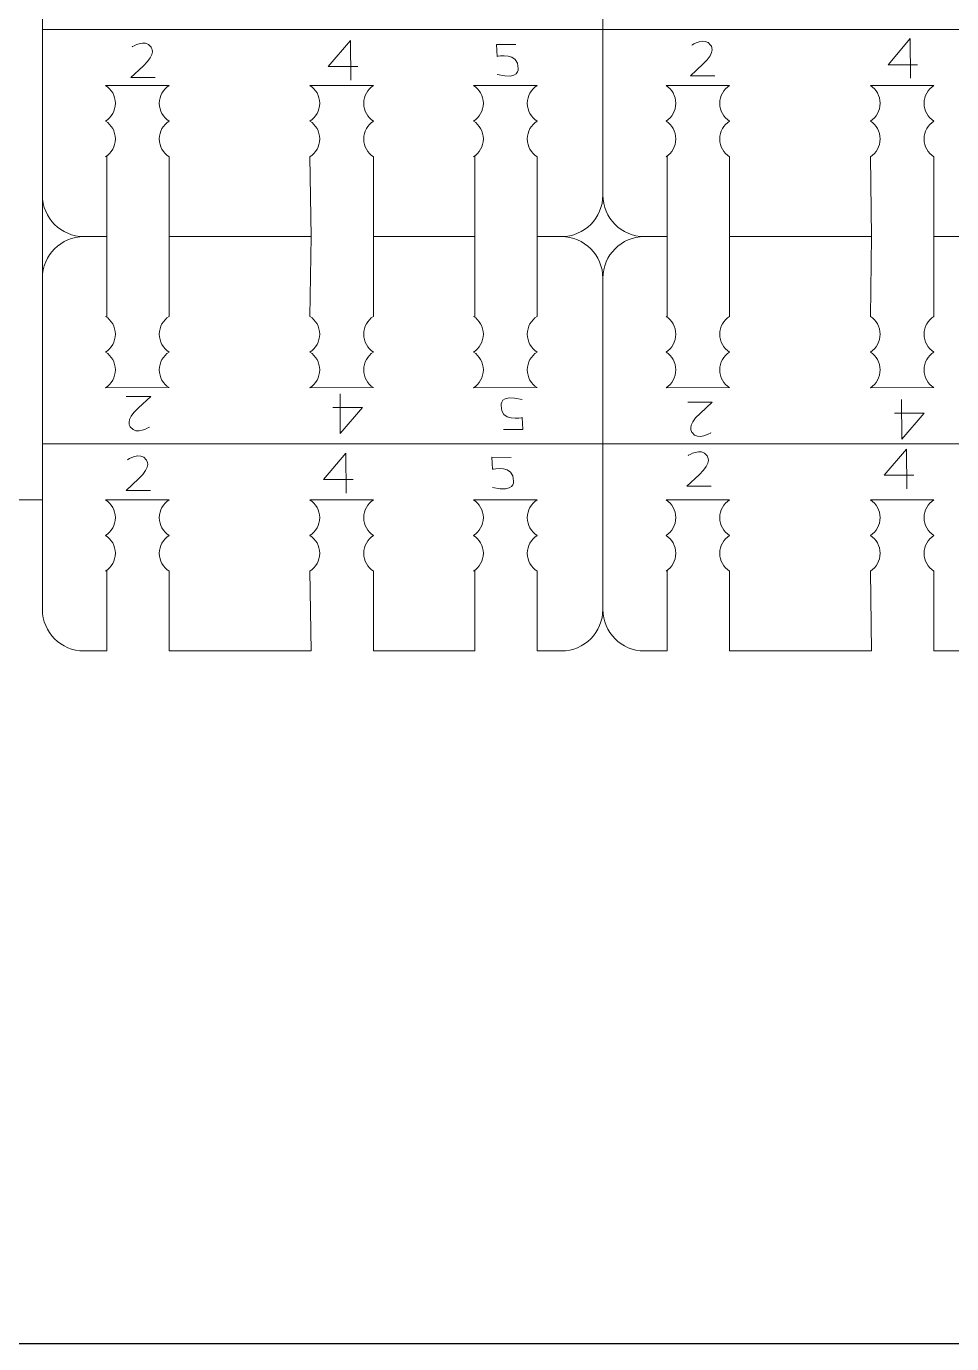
# Model space of a CAD drawing. Header units: centimetres. Extents: x -25 to 25, y -32.5 to 32.5.
# Drawn here: x 6.76 to 11.13, y -32.5 to -26.27 of the extents above; entities that cross this region are included whole.
import ezdxf

# ---------------------------------------------------------------- set-up
doc = ezdxf.new("R2010")
doc.units = ezdxf.units.CM
doc.header["$MEASUREMENT"] = 0
doc.layers.add('Capa 1', color=7, linetype='Continuous')

msp = doc.modelspace()

# ---------------------------------------------------------------- linework, layer by layer
at = {"layer": 'Capa 1', "color": 254}
msp.add_lwpolyline([(-25, -32.5), (25, -32.5), (25, 32.5), (-25, 32.5), (-25, -32.5)], close=True, dxfattribs=at)
at = {"layer": 'Capa 1', "color": 250, "lineweight": 18}
for points, knots in [([(5.84744, -28.5121), (5.84744, -28.5121), (6.83522, -28.5121), (6.83522, -28.5121), (6.83522, -28.5121), (6.83522, -28.5121), (6.83522, -20.17031), (6.83522, -20.17031), (6.83522, -20.17031), (6.83522, -20.17031), (5.84744, -20.17031), (5.84744, -20.17031)], [0, 0, 0, 0, 0.25, 0.25, 0.25, 0.25, 0.5, 0.5, 0.5, 0.5, 1, 1, 1, 1]), ([(7.13381, -26.72202), (7.16151, -26.70424), (7.17987, -26.67316), (7.17987, -26.6378), (7.17987, -26.6378), (7.17987, -26.60244), (7.16151, -26.57136), (7.13381, -26.55358)], [0, 0, 0, 0, 0.3333333, 0.3333333, 0.3333333, 0.3333333, 1, 1, 1, 1]), ([(7.43382, -26.72218), (7.40612, -26.7044), (7.38776, -26.67332), (7.38776, -26.63796), (7.38776, -26.63796), (7.38776, -26.6026), (7.40612, -26.57152), (7.43382, -26.55374)], [0, 0, 0, 0, 0.3333333, 0.3333333, 0.3333333, 0.3333333, 1, 1, 1, 1]), ([(8.09974, -26.72202), (8.12744, -26.70424), (8.1458, -26.67316), (8.1458, -26.6378), (8.1458, -26.6378), (8.1458, -26.60244), (8.12744, -26.57136), (8.09974, -26.55358)], [0, 0, 0, 0, 0.3333333, 0.3333333, 0.3333333, 0.3333333, 1, 1, 1, 1]), ([(8.39975, -26.72218), (8.37205, -26.7044), (8.35369, -26.67332), (8.35369, -26.63796), (8.35369, -26.63796), (8.35369, -26.6026), (8.37205, -26.57152), (8.39975, -26.55374)], [0, 0, 0, 0, 0.3333333, 0.3333333, 0.3333333, 0.3333333, 1, 1, 1, 1]), ([(8.8733, -26.72202), (8.901, -26.70424), (8.91936, -26.67316), (8.91936, -26.6378), (8.91936, -26.6378), (8.91936, -26.60244), (8.901, -26.57136), (8.8733, -26.55358)], [0, 0, 0, 0, 0.3333333, 0.3333333, 0.3333333, 0.3333333, 1, 1, 1, 1]), ([(9.17331, -26.72218), (9.14561, -26.7044), (9.12725, -26.67332), (9.12725, -26.63796), (9.12725, -26.63796), (9.12725, -26.6026), (9.14561, -26.57152), (9.17331, -26.55374)], [0, 0, 0, 0, 0.3333333, 0.3333333, 0.3333333, 0.3333333, 1, 1, 1, 1]), ([(9.78292, -26.72202), (9.81062, -26.70424), (9.82898, -26.67316), (9.82898, -26.6378), (9.82898, -26.6378), (9.82898, -26.60244), (9.81062, -26.57136), (9.78292, -26.55358)], [0, 0, 0, 0, 0.3333333, 0.3333333, 0.3333333, 0.3333333, 1, 1, 1, 1]), ([(10.08293, -26.72218), (10.05523, -26.7044), (10.03687, -26.67332), (10.03687, -26.63796), (10.03687, -26.63796), (10.03687, -26.6026), (10.05523, -26.57152), (10.08293, -26.55374)], [0, 0, 0, 0, 0.3333333, 0.3333333, 0.3333333, 0.3333333, 1, 1, 1, 1]), ([(10.74885, -26.72202), (10.77655, -26.70424), (10.79491, -26.67316), (10.79491, -26.6378), (10.79491, -26.6378), (10.79491, -26.60244), (10.77655, -26.57136), (10.74885, -26.55358)], [0, 0, 0, 0, 0.3333333, 0.3333333, 0.3333333, 0.3333333, 1, 1, 1, 1]), ([(11.04886, -26.72218), (11.02116, -26.7044), (11.0028, -26.67332), (11.0028, -26.63796), (11.0028, -26.63796), (11.0028, -26.6026), (11.02116, -26.57152), (11.04886, -26.55374)], [0, 0, 0, 0, 0.3333333, 0.3333333, 0.3333333, 0.3333333, 1, 1, 1, 1]), ([(7.13381, -26.89046), (7.16151, -26.87268), (7.17987, -26.8416), (7.17987, -26.80624), (7.17987, -26.80624), (7.17987, -26.77088), (7.16151, -26.7398), (7.13381, -26.72202)], [0, 0, 0, 0, 0.3333333, 0.3333333, 0.3333333, 0.3333333, 1, 1, 1, 1]), ([(7.43382, -26.89062), (7.40612, -26.87284), (7.38776, -26.84176), (7.38776, -26.8064), (7.38776, -26.8064), (7.38776, -26.77104), (7.40612, -26.73996), (7.43382, -26.72218)], [0, 0, 0, 0, 0.3333333, 0.3333333, 0.3333333, 0.3333333, 1, 1, 1, 1]), ([(8.09974, -26.89046), (8.12744, -26.87268), (8.1458, -26.8416), (8.1458, -26.80624), (8.1458, -26.80624), (8.1458, -26.77088), (8.12744, -26.7398), (8.09974, -26.72202)], [0, 0, 0, 0, 0.3333333, 0.3333333, 0.3333333, 0.3333333, 1, 1, 1, 1]), ([(8.39975, -26.89062), (8.37205, -26.87284), (8.35369, -26.84176), (8.35369, -26.8064), (8.35369, -26.8064), (8.35369, -26.77104), (8.37205, -26.73996), (8.39975, -26.72218)], [0, 0, 0, 0, 0.3333333, 0.3333333, 0.3333333, 0.3333333, 1, 1, 1, 1]), ([(8.8733, -26.89046), (8.901, -26.87268), (8.91936, -26.8416), (8.91936, -26.80624), (8.91936, -26.80624), (8.91936, -26.77088), (8.901, -26.7398), (8.8733, -26.72202)], [0, 0, 0, 0, 0.3333333, 0.3333333, 0.3333333, 0.3333333, 1, 1, 1, 1]), ([(9.17331, -26.89062), (9.14561, -26.87284), (9.12725, -26.84176), (9.12725, -26.8064), (9.12725, -26.8064), (9.12725, -26.77104), (9.14561, -26.73996), (9.17331, -26.72218)], [0, 0, 0, 0, 0.3333333, 0.3333333, 0.3333333, 0.3333333, 1, 1, 1, 1]), ([(9.78292, -26.89046), (9.81062, -26.87268), (9.82898, -26.8416), (9.82898, -26.80624), (9.82898, -26.80624), (9.82898, -26.77088), (9.81062, -26.7398), (9.78292, -26.72202)], [0, 0, 0, 0, 0.3333333, 0.3333333, 0.3333333, 0.3333333, 1, 1, 1, 1]), ([(10.08293, -26.89062), (10.05523, -26.87284), (10.03687, -26.84176), (10.03687, -26.8064), (10.03687, -26.8064), (10.03687, -26.77104), (10.05523, -26.73996), (10.08293, -26.72218)], [0, 0, 0, 0, 0.3333333, 0.3333333, 0.3333333, 0.3333333, 1, 1, 1, 1]), ([(10.74885, -26.89046), (10.77655, -26.87268), (10.79491, -26.8416), (10.79491, -26.80624), (10.79491, -26.80624), (10.79491, -26.77088), (10.77655, -26.7398), (10.74885, -26.72202)], [0, 0, 0, 0, 0.3333333, 0.3333333, 0.3333333, 0.3333333, 1, 1, 1, 1]), ([(11.04886, -26.89062), (11.02116, -26.87284), (11.0028, -26.84176), (11.0028, -26.8064), (11.0028, -26.8064), (11.0028, -26.77104), (11.02116, -26.73996), (11.04886, -26.72218)], [0, 0, 0, 0, 0.3333333, 0.3333333, 0.3333333, 0.3333333, 1, 1, 1, 1]), ([(7.13381, -27.64504), (7.16151, -27.66282), (7.17987, -27.6939), (7.17987, -27.72926), (7.17987, -27.72926), (7.17987, -27.76462), (7.16151, -27.7957), (7.13381, -27.81348)], [0, 0, 0, 0, 0.3333333, 0.3333333, 0.3333333, 0.3333333, 1, 1, 1, 1]), ([(7.43382, -27.64488), (7.40612, -27.66266), (7.38776, -27.69374), (7.38776, -27.7291), (7.38776, -27.7291), (7.38776, -27.76446), (7.40612, -27.79554), (7.43382, -27.81332)], [0, 0, 0, 0, 0.3333333, 0.3333333, 0.3333333, 0.3333333, 1, 1, 1, 1]), ([(8.09974, -27.64504), (8.12744, -27.66282), (8.1458, -27.6939), (8.1458, -27.72926), (8.1458, -27.72926), (8.1458, -27.76462), (8.12744, -27.7957), (8.09974, -27.81348)], [0, 0, 0, 0, 0.3333333, 0.3333333, 0.3333333, 0.3333333, 1, 1, 1, 1]), ([(8.39975, -27.64488), (8.37205, -27.66266), (8.35369, -27.69374), (8.35369, -27.7291), (8.35369, -27.7291), (8.35369, -27.76446), (8.37205, -27.79554), (8.39975, -27.81332)], [0, 0, 0, 0, 0.3333333, 0.3333333, 0.3333333, 0.3333333, 1, 1, 1, 1]), ([(8.8733, -27.64504), (8.901, -27.66282), (8.91936, -27.6939), (8.91936, -27.72926), (8.91936, -27.72926), (8.91936, -27.76462), (8.901, -27.7957), (8.8733, -27.81348)], [0, 0, 0, 0, 0.3333333, 0.3333333, 0.3333333, 0.3333333, 1, 1, 1, 1]), ([(9.17331, -27.64488), (9.14561, -27.66266), (9.12725, -27.69374), (9.12725, -27.7291), (9.12725, -27.7291), (9.12725, -27.76446), (9.14561, -27.79554), (9.17331, -27.81332)], [0, 0, 0, 0, 0.3333333, 0.3333333, 0.3333333, 0.3333333, 1, 1, 1, 1]), ([(9.78292, -27.64504), (9.81062, -27.66282), (9.82898, -27.6939), (9.82898, -27.72926), (9.82898, -27.72926), (9.82898, -27.76462), (9.81062, -27.7957), (9.78292, -27.81348)], [0, 0, 0, 0, 0.3333333, 0.3333333, 0.3333333, 0.3333333, 1, 1, 1, 1]), ([(10.08293, -27.64488), (10.05523, -27.66266), (10.03687, -27.69374), (10.03687, -27.7291), (10.03687, -27.7291), (10.03687, -27.76446), (10.05523, -27.79554), (10.08293, -27.81332)], [0, 0, 0, 0, 0.3333333, 0.3333333, 0.3333333, 0.3333333, 1, 1, 1, 1]), ([(10.74885, -27.64504), (10.77655, -27.66282), (10.79491, -27.6939), (10.79491, -27.72926), (10.79491, -27.72926), (10.79491, -27.76462), (10.77655, -27.7957), (10.74885, -27.81348)], [0, 0, 0, 0, 0.3333333, 0.3333333, 0.3333333, 0.3333333, 1, 1, 1, 1]), ([(11.04886, -27.64488), (11.02116, -27.66266), (11.0028, -27.69374), (11.0028, -27.7291), (11.0028, -27.7291), (11.0028, -27.76446), (11.02116, -27.79554), (11.04886, -27.81332)], [0, 0, 0, 0, 0.3333333, 0.3333333, 0.3333333, 0.3333333, 1, 1, 1, 1]), ([(7.13381, -27.81348), (7.16151, -27.83126), (7.17987, -27.86234), (7.17987, -27.8977), (7.17987, -27.8977), (7.17987, -27.93306), (7.16151, -27.96414), (7.13381, -27.98192)], [0, 0, 0, 0, 0.3333333, 0.3333333, 0.3333333, 0.3333333, 1, 1, 1, 1]), ([(7.43382, -27.81332), (7.40612, -27.8311), (7.38776, -27.86218), (7.38776, -27.89754), (7.38776, -27.89754), (7.38776, -27.9329), (7.40612, -27.96398), (7.43382, -27.98176)], [0, 0, 0, 0, 0.3333333, 0.3333333, 0.3333333, 0.3333333, 1, 1, 1, 1]), ([(8.09974, -27.81348), (8.12744, -27.83126), (8.1458, -27.86234), (8.1458, -27.8977), (8.1458, -27.8977), (8.1458, -27.93306), (8.12744, -27.96414), (8.09974, -27.98192)], [0, 0, 0, 0, 0.3333333, 0.3333333, 0.3333333, 0.3333333, 1, 1, 1, 1]), ([(8.39975, -27.81332), (8.37205, -27.8311), (8.35369, -27.86218), (8.35369, -27.89754), (8.35369, -27.89754), (8.35369, -27.9329), (8.37205, -27.96398), (8.39975, -27.98176)], [0, 0, 0, 0, 0.3333333, 0.3333333, 0.3333333, 0.3333333, 1, 1, 1, 1]), ([(8.8733, -27.81348), (8.901, -27.83126), (8.91936, -27.86234), (8.91936, -27.8977), (8.91936, -27.8977), (8.91936, -27.93306), (8.901, -27.96414), (8.8733, -27.98192)], [0, 0, 0, 0, 0.3333333, 0.3333333, 0.3333333, 0.3333333, 1, 1, 1, 1]), ([(9.17331, -27.81332), (9.14561, -27.8311), (9.12725, -27.86218), (9.12725, -27.89754), (9.12725, -27.89754), (9.12725, -27.9329), (9.14561, -27.96398), (9.17331, -27.98176)], [0, 0, 0, 0, 0.3333333, 0.3333333, 0.3333333, 0.3333333, 1, 1, 1, 1]), ([(9.78292, -27.81348), (9.81062, -27.83126), (9.82898, -27.86234), (9.82898, -27.8977), (9.82898, -27.8977), (9.82898, -27.93306), (9.81062, -27.96414), (9.78292, -27.98192)], [0, 0, 0, 0, 0.3333333, 0.3333333, 0.3333333, 0.3333333, 1, 1, 1, 1]), ([(10.08293, -27.81332), (10.05523, -27.8311), (10.03687, -27.86218), (10.03687, -27.89754), (10.03687, -27.89754), (10.03687, -27.9329), (10.05523, -27.96398), (10.08293, -27.98176)], [0, 0, 0, 0, 0.3333333, 0.3333333, 0.3333333, 0.3333333, 1, 1, 1, 1]), ([(10.74885, -27.81348), (10.77655, -27.83126), (10.79491, -27.86234), (10.79491, -27.8977), (10.79491, -27.8977), (10.79491, -27.93306), (10.77655, -27.96414), (10.74885, -27.98192)], [0, 0, 0, 0, 0.3333333, 0.3333333, 0.3333333, 0.3333333, 1, 1, 1, 1]), ([(11.04886, -27.81332), (11.02116, -27.8311), (11.0028, -27.86218), (11.0028, -27.89754), (11.0028, -27.89754), (11.0028, -27.9329), (11.02116, -27.96398), (11.04886, -27.98176)], [0, 0, 0, 0, 0.3333333, 0.3333333, 0.3333333, 0.3333333, 1, 1, 1, 1]), ([(7.13381, -28.68038), (7.16151, -28.6626), (7.17987, -28.63152), (7.17987, -28.59616), (7.17987, -28.59616), (7.17987, -28.5608), (7.16151, -28.52972), (7.13381, -28.51194)], [0, 0, 0, 0, 0.3333333, 0.3333333, 0.3333333, 0.3333333, 1, 1, 1, 1]), ([(7.43382, -28.68054), (7.40612, -28.66276), (7.38776, -28.63168), (7.38776, -28.59632), (7.38776, -28.59632), (7.38776, -28.56096), (7.40612, -28.52988), (7.43382, -28.5121)], [0, 0, 0, 0, 0.3333333, 0.3333333, 0.3333333, 0.3333333, 1, 1, 1, 1]), ([(8.09974, -28.68038), (8.12744, -28.6626), (8.1458, -28.63152), (8.1458, -28.59616), (8.1458, -28.59616), (8.1458, -28.5608), (8.12744, -28.52972), (8.09974, -28.51194)], [0, 0, 0, 0, 0.3333333, 0.3333333, 0.3333333, 0.3333333, 1, 1, 1, 1]), ([(8.39975, -28.68054), (8.37205, -28.66276), (8.35369, -28.63168), (8.35369, -28.59632), (8.35369, -28.59632), (8.35369, -28.56096), (8.37205, -28.52988), (8.39975, -28.5121)], [0, 0, 0, 0, 0.3333333, 0.3333333, 0.3333333, 0.3333333, 1, 1, 1, 1]), ([(8.8733, -28.68038), (8.901, -28.6626), (8.91936, -28.63152), (8.91936, -28.59616), (8.91936, -28.59616), (8.91936, -28.5608), (8.901, -28.52972), (8.8733, -28.51194)], [0, 0, 0, 0, 0.3333333, 0.3333333, 0.3333333, 0.3333333, 1, 1, 1, 1]), ([(9.17331, -28.68054), (9.14561, -28.66276), (9.12725, -28.63168), (9.12725, -28.59632), (9.12725, -28.59632), (9.12725, -28.56096), (9.14561, -28.52988), (9.17331, -28.5121)], [0, 0, 0, 0, 0.3333333, 0.3333333, 0.3333333, 0.3333333, 1, 1, 1, 1]), ([(9.78292, -28.68038), (9.81062, -28.6626), (9.82898, -28.63152), (9.82898, -28.59616), (9.82898, -28.59616), (9.82898, -28.5608), (9.81062, -28.52972), (9.78292, -28.51194)], [0, 0, 0, 0, 0.3333333, 0.3333333, 0.3333333, 0.3333333, 1, 1, 1, 1]), ([(10.08293, -28.68054), (10.05523, -28.66276), (10.03687, -28.63168), (10.03687, -28.59632), (10.03687, -28.59632), (10.03687, -28.56096), (10.05523, -28.52988), (10.08293, -28.5121)], [0, 0, 0, 0, 0.3333333, 0.3333333, 0.3333333, 0.3333333, 1, 1, 1, 1]), ([(10.74885, -28.68038), (10.77655, -28.6626), (10.79491, -28.63152), (10.79491, -28.59616), (10.79491, -28.59616), (10.79491, -28.5608), (10.77655, -28.52972), (10.74885, -28.51194)], [0, 0, 0, 0, 0.3333333, 0.3333333, 0.3333333, 0.3333333, 1, 1, 1, 1]), ([(11.04886, -28.68054), (11.02116, -28.66276), (11.0028, -28.63168), (11.0028, -28.59632), (11.0028, -28.59632), (11.0028, -28.56096), (11.02116, -28.52988), (11.04886, -28.5121)], [0, 0, 0, 0, 0.3333333, 0.3333333, 0.3333333, 0.3333333, 1, 1, 1, 1]), ([(7.13381, -28.84882), (7.16151, -28.83104), (7.17987, -28.79996), (7.17987, -28.7646), (7.17987, -28.7646), (7.17987, -28.72924), (7.16151, -28.69816), (7.13381, -28.68038)], [0, 0, 0, 0, 0.3333333, 0.3333333, 0.3333333, 0.3333333, 1, 1, 1, 1]), ([(7.43382, -28.84898), (7.40612, -28.8312), (7.38776, -28.80012), (7.38776, -28.76476), (7.38776, -28.76476), (7.38776, -28.7294), (7.40612, -28.69832), (7.43382, -28.68054)], [0, 0, 0, 0, 0.3333333, 0.3333333, 0.3333333, 0.3333333, 1, 1, 1, 1]), ([(8.09974, -28.84882), (8.12744, -28.83104), (8.1458, -28.79996), (8.1458, -28.7646), (8.1458, -28.7646), (8.1458, -28.72924), (8.12744, -28.69816), (8.09974, -28.68038)], [0, 0, 0, 0, 0.3333333, 0.3333333, 0.3333333, 0.3333333, 1, 1, 1, 1]), ([(8.39975, -28.84898), (8.37205, -28.8312), (8.35369, -28.80012), (8.35369, -28.76476), (8.35369, -28.76476), (8.35369, -28.7294), (8.37205, -28.69832), (8.39975, -28.68054)], [0, 0, 0, 0, 0.3333333, 0.3333333, 0.3333333, 0.3333333, 1, 1, 1, 1]), ([(8.8733, -28.84882), (8.901, -28.83104), (8.91936, -28.79996), (8.91936, -28.7646), (8.91936, -28.7646), (8.91936, -28.72924), (8.901, -28.69816), (8.8733, -28.68038)], [0, 0, 0, 0, 0.3333333, 0.3333333, 0.3333333, 0.3333333, 1, 1, 1, 1]), ([(9.17331, -28.84898), (9.14561, -28.8312), (9.12725, -28.80012), (9.12725, -28.76476), (9.12725, -28.76476), (9.12725, -28.7294), (9.14561, -28.69832), (9.17331, -28.68054)], [0, 0, 0, 0, 0.3333333, 0.3333333, 0.3333333, 0.3333333, 1, 1, 1, 1]), ([(9.78292, -28.84882), (9.81062, -28.83104), (9.82898, -28.79996), (9.82898, -28.7646), (9.82898, -28.7646), (9.82898, -28.72924), (9.81062, -28.69816), (9.78292, -28.68038)], [0, 0, 0, 0, 0.3333333, 0.3333333, 0.3333333, 0.3333333, 1, 1, 1, 1]), ([(10.08293, -28.84898), (10.05523, -28.8312), (10.03687, -28.80012), (10.03687, -28.76476), (10.03687, -28.76476), (10.03687, -28.7294), (10.05523, -28.69832), (10.08293, -28.68054)], [0, 0, 0, 0, 0.3333333, 0.3333333, 0.3333333, 0.3333333, 1, 1, 1, 1]), ([(10.74885, -28.84882), (10.77655, -28.83104), (10.79491, -28.79996), (10.79491, -28.7646), (10.79491, -28.7646), (10.79491, -28.72924), (10.77655, -28.69816), (10.74885, -28.68038)], [0, 0, 0, 0, 0.3333333, 0.3333333, 0.3333333, 0.3333333, 1, 1, 1, 1]), ([(11.04886, -28.84898), (11.02116, -28.8312), (11.0028, -28.80012), (11.0028, -28.76476), (11.0028, -28.76476), (11.0028, -28.7294), (11.02116, -28.69832), (11.04886, -28.68054)], [0, 0, 0, 0, 0.3333333, 0.3333333, 0.3333333, 0.3333333, 1, 1, 1, 1])]:
    msp.add_open_spline(points, degree=3, knots=knots, dxfattribs=at)
at = {"layer": 'Capa 1', "color": 250, "lineweight": 9}
for points, knots in [([(9.48433, -26.28857), (9.48433, -25.83474), (9.48433, -25.50539), (9.48433, -25.50539), (9.48433, -25.50539), (9.48433, -25.39759), (9.57253, -25.30939), (9.68033, -25.30939), (9.68033, -25.30939), (9.68033, -25.30939), (9.78893, -25.30939), (9.78893, -25.30939), (9.78893, -25.30939), (9.78893, -25.30939), (9.78893, -25.69086), (9.78893, -25.69086)], [0, 0, 0, 0, 0.2, 0.2, 0.2, 0.2, 0.4, 0.4, 0.4, 0.4, 0.6, 0.6, 0.6, 0.6, 1, 1, 1, 1]), ([(9.48433, -26.28857), (9.48433, -26.7424), (9.48433, -27.07175), (9.48433, -27.07175), (9.48433, -27.07175), (9.48433, -27.17955), (9.57253, -27.26775), (9.68033, -27.26775)], [0, 0, 0, 0, 0.3333333, 0.3333333, 0.3333333, 0.3333333, 1, 1, 1, 1]), ([(6.83522, -27.46375), (6.83522, -27.35595), (6.92342, -27.26775), (7.03122, -27.26775), (7.03122, -27.26775), (7.03122, -27.26775), (7.13982, -27.26775), (7.13982, -27.26775), (7.13982, -27.26775), (7.13982, -27.26775), (7.13982, -27.64922), (7.13982, -27.64922)], [0, 0, 0, 0, 0.25, 0.25, 0.25, 0.25, 0.5, 0.5, 0.5, 0.5, 1, 1, 1, 1]), ([(7.43382, -27.64488), (7.43382, -27.64488), (7.43382, -27.26775), (7.43382, -27.26775), (7.43382, -27.26775), (7.43382, -27.26775), (8.10575, -27.26775), (8.10575, -27.26775), (8.10575, -27.26775), (8.10575, -27.26775), (8.09974, -27.64504), (8.09974, -27.64504)], [0, 0, 0, 0, 0.25, 0.25, 0.25, 0.25, 0.5, 0.5, 0.5, 0.5, 1, 1, 1, 1]), ([(8.39975, -27.64488), (8.39975, -27.64488), (8.39975, -27.26775), (8.39975, -27.26775), (8.39975, -27.26775), (8.39975, -27.26775), (8.87931, -27.26775), (8.87931, -27.26775), (8.87931, -27.26775), (8.87931, -27.26775), (8.87931, -27.64922), (8.87931, -27.64922)], [0, 0, 0, 0, 0.25, 0.25, 0.25, 0.25, 0.5, 0.5, 0.5, 0.5, 1, 1, 1, 1]), ([(9.17331, -27.64488), (9.17331, -27.64488), (9.17331, -27.26775), (9.17331, -27.26775), (9.17331, -27.26775), (9.17331, -27.26775), (9.28833, -27.26775), (9.28833, -27.26775), (9.28833, -27.26775), (9.39613, -27.26775), (9.48433, -27.35595), (9.48433, -27.46375)], [0, 0, 0, 0, 0.25, 0.25, 0.25, 0.25, 0.5, 0.5, 0.5, 0.5, 1, 1, 1, 1]), ([(9.48433, -28.24693), (9.48433, -27.7931), (9.48433, -27.46375), (9.48433, -27.46375), (9.48433, -27.46375), (9.48433, -27.35595), (9.57253, -27.26775), (9.68033, -27.26775), (9.68033, -27.26775), (9.68033, -27.26775), (9.78893, -27.26775), (9.78893, -27.26775), (9.78893, -27.26775), (9.78893, -27.26775), (9.78893, -27.64922), (9.78893, -27.64922)], [0, 0, 0, 0, 0.2, 0.2, 0.2, 0.2, 0.4, 0.4, 0.4, 0.4, 0.6, 0.6, 0.6, 0.6, 1, 1, 1, 1]), ([(10.08293, -27.64488), (10.08293, -27.64488), (10.08293, -27.26775), (10.08293, -27.26775), (10.08293, -27.26775), (10.08293, -27.26775), (10.75486, -27.26775), (10.75486, -27.26775), (10.75486, -27.26775), (10.75486, -27.26775), (10.74885, -27.64504), (10.74885, -27.64504)], [0, 0, 0, 0, 0.25, 0.25, 0.25, 0.25, 0.5, 0.5, 0.5, 0.5, 1, 1, 1, 1]), ([(11.04886, -27.64488), (11.04886, -27.64488), (11.04886, -27.26775), (11.04886, -27.26775), (11.04886, -27.26775), (11.04886, -27.26775), (11.52842, -27.26775), (11.52842, -27.26775), (11.52842, -27.26775), (11.52842, -27.26775), (11.52842, -27.64922), (11.52842, -27.64922)], [0, 0, 0, 0, 0.25, 0.25, 0.25, 0.25, 0.5, 0.5, 0.5, 0.5, 1, 1, 1, 1]), ([(9.48433, -28.24693), (9.48433, -28.70076), (9.48433, -29.03011), (9.48433, -29.03011), (9.48433, -29.03011), (9.48433, -29.13791), (9.57253, -29.22611), (9.68033, -29.22611), (9.68033, -29.22611), (9.68033, -29.22611), (9.78893, -29.22611), (9.78893, -29.22611), (9.78893, -29.22611), (9.78893, -29.22611), (9.78893, -28.84464), (9.78893, -28.84464)], [0, 0, 0, 0, 0.2, 0.2, 0.2, 0.2, 0.4, 0.4, 0.4, 0.4, 0.6, 0.6, 0.6, 0.6, 1, 1, 1, 1]), ([(6.83522, -29.03011), (6.83522, -29.13791), (6.92342, -29.22611), (7.03122, -29.22611), (7.03122, -29.22611), (7.03122, -29.22611), (7.13982, -29.22611), (7.13982, -29.22611), (7.13982, -29.22611), (7.13982, -29.22611), (7.13982, -28.84464), (7.13982, -28.84464)], [0, 0, 0, 0, 0.25, 0.25, 0.25, 0.25, 0.5, 0.5, 0.5, 0.5, 1, 1, 1, 1]), ([(7.43382, -28.84898), (7.43382, -28.84898), (7.43382, -29.22611), (7.43382, -29.22611), (7.43382, -29.22611), (7.43382, -29.22611), (8.10575, -29.22611), (8.10575, -29.22611), (8.10575, -29.22611), (8.10575, -29.22611), (8.09974, -28.84882), (8.09974, -28.84882)], [0, 0, 0, 0, 0.25, 0.25, 0.25, 0.25, 0.5, 0.5, 0.5, 0.5, 1, 1, 1, 1]), ([(8.39975, -28.84898), (8.39975, -28.84898), (8.39975, -29.22611), (8.39975, -29.22611), (8.39975, -29.22611), (8.39975, -29.22611), (8.87931, -29.22611), (8.87931, -29.22611), (8.87931, -29.22611), (8.87931, -29.22611), (8.87931, -28.84464), (8.87931, -28.84464)], [0, 0, 0, 0, 0.25, 0.25, 0.25, 0.25, 0.5, 0.5, 0.5, 0.5, 1, 1, 1, 1]), ([(9.17331, -28.84898), (9.17331, -28.84898), (9.17331, -29.22611), (9.17331, -29.22611), (9.17331, -29.22611), (9.17331, -29.22611), (9.28833, -29.22611), (9.28833, -29.22611), (9.28833, -29.22611), (9.39613, -29.22611), (9.48433, -29.13791), (9.48433, -29.03011)], [0, 0, 0, 0, 0.25, 0.25, 0.25, 0.25, 0.5, 0.5, 0.5, 0.5, 1, 1, 1, 1]), ([(10.08293, -28.84898), (10.08293, -28.84898), (10.08293, -29.22611), (10.08293, -29.22611), (10.08293, -29.22611), (10.08293, -29.22611), (10.75486, -29.22611), (10.75486, -29.22611), (10.75486, -29.22611), (10.75486, -29.22611), (10.74885, -28.84882), (10.74885, -28.84882)], [0, 0, 0, 0, 0.25, 0.25, 0.25, 0.25, 0.5, 0.5, 0.5, 0.5, 1, 1, 1, 1]), ([(11.04886, -28.84898), (11.04886, -28.84898), (11.04886, -29.22611), (11.04886, -29.22611), (11.04886, -29.22611), (11.04886, -29.22611), (11.52842, -29.22611), (11.52842, -29.22611), (11.52842, -29.22611), (11.52842, -29.22611), (11.52842, -28.84464), (11.52842, -28.84464)], [0, 0, 0, 0, 0.25, 0.25, 0.25, 0.25, 0.5, 0.5, 0.5, 0.5, 1, 1, 1, 1])]:
    msp.add_open_spline(points, degree=3, knots=knots, dxfattribs=at)
for points in [[(6.83522, -26.28857), (6.83522, -26.28857), (9.48433, -26.28857), (9.48433, -26.28857)], [(9.48433, -26.28857), (9.48433, -26.28857), (12.13344, -26.28857), (12.13344, -26.28857)], [(7.13381, -26.55358), (7.13381, -26.55358), (7.43382, -26.55374), (7.43382, -26.55374)], [(8.09974, -26.55358), (8.09974, -26.55358), (8.39975, -26.55374), (8.39975, -26.55374)], [(8.8733, -26.55358), (8.8733, -26.55358), (9.17331, -26.55374), (9.17331, -26.55374)], [(9.78292, -26.55358), (9.78292, -26.55358), (10.08293, -26.55374), (10.08293, -26.55374)], [(10.74885, -26.55358), (10.74885, -26.55358), (11.04886, -26.55374), (11.04886, -26.55374)], [(7.13982, -27.26775), (7.13982, -27.26775), (7.13982, -26.88628), (7.13982, -26.88628)], [(7.43382, -26.89062), (7.43382, -26.89062), (7.43382, -27.26775), (7.43382, -27.26775)], [(8.10575, -27.26775), (8.10575, -27.26775), (8.09974, -26.89046), (8.09974, -26.89046)], [(8.39975, -26.89062), (8.39975, -26.89062), (8.39975, -27.26775), (8.39975, -27.26775)], [(8.87931, -27.26775), (8.87931, -27.26775), (8.87931, -26.88628), (8.87931, -26.88628)], [(9.17331, -26.89062), (9.17331, -26.89062), (9.17331, -27.26775), (9.17331, -27.26775)], [(9.78893, -27.26775), (9.78893, -27.26775), (9.78893, -26.88628), (9.78893, -26.88628)], [(10.08293, -26.89062), (10.08293, -26.89062), (10.08293, -27.26775), (10.08293, -27.26775)], [(10.75486, -27.26775), (10.75486, -27.26775), (10.74885, -26.89046), (10.74885, -26.89046)], [(11.04886, -26.89062), (11.04886, -26.89062), (11.04886, -27.26775), (11.04886, -27.26775)], [(6.83522, -27.07175), (6.83522, -27.17955), (6.92342, -27.26775), (7.03122, -27.26775)], [(9.28833, -27.26775), (9.39613, -27.26775), (9.48433, -27.17955), (9.48433, -27.07175)], [(7.13381, -27.98192), (7.13381, -27.98192), (7.43382, -27.98176), (7.43382, -27.98176)], [(8.09974, -27.98192), (8.09974, -27.98192), (8.39975, -27.98176), (8.39975, -27.98176)], [(8.8733, -27.98192), (8.8733, -27.98192), (9.17331, -27.98176), (9.17331, -27.98176)], [(9.78292, -27.98192), (9.78292, -27.98192), (10.08293, -27.98176), (10.08293, -27.98176)], [(10.74885, -27.98192), (10.74885, -27.98192), (11.04886, -27.98176), (11.04886, -27.98176)], [(6.83522, -28.24693), (6.83522, -28.24693), (9.48433, -28.24693), (9.48433, -28.24693)], [(9.48433, -28.24693), (9.48433, -28.24693), (12.13344, -28.24693), (12.13344, -28.24693)], [(7.13381, -28.51194), (7.13381, -28.51194), (7.43382, -28.5121), (7.43382, -28.5121)], [(8.09974, -28.51194), (8.09974, -28.51194), (8.39975, -28.5121), (8.39975, -28.5121)], [(8.8733, -28.51194), (8.8733, -28.51194), (9.17331, -28.5121), (9.17331, -28.5121)], [(9.78292, -28.51194), (9.78292, -28.51194), (10.08293, -28.5121), (10.08293, -28.5121)], [(10.74885, -28.51194), (10.74885, -28.51194), (11.04886, -28.5121), (11.04886, -28.5121)]]:
    msp.add_open_spline(points, degree=3, dxfattribs=at)
at = {"layer": 'Capa 1', "color": 22, "lineweight": 5}
for points, knots in [([(7.2588, -26.37145), (7.2588, -26.37145), (7.32063, -26.33064), (7.34779, -26.37145), (7.34779, -26.37145), (7.34779, -26.37145), (7.37871, -26.40235), (7.31072, -26.46169)], [0, 0, 0, 0, 0.3333333, 0.3333333, 0.3333333, 0.3333333, 1, 1, 1, 1]), ([(9.90464, -26.36263), (9.90464, -26.36263), (9.96647, -26.32182), (9.99363, -26.36263), (9.99363, -26.36263), (9.99363, -26.36263), (10.02455, -26.39353), (9.95656, -26.45287)], [0, 0, 0, 0, 0.3333333, 0.3333333, 0.3333333, 0.3333333, 1, 1, 1, 1]), ([(10.9719, -26.45553), (10.9719, -26.45553), (10.83224, -26.45553), (10.83224, -26.45553), (10.83224, -26.45553), (10.83224, -26.45553), (10.93729, -26.33192), (10.93729, -26.33192), (10.93729, -26.33192), (10.93729, -26.33192), (10.9385, -26.51983), (10.9385, -26.51983)], [0, 0, 0, 0, 0.25, 0.25, 0.25, 0.25, 0.5, 0.5, 0.5, 0.5, 1, 1, 1, 1]), ([(8.32606, -26.46435), (8.32606, -26.46435), (8.1864, -26.46435), (8.1864, -26.46435), (8.1864, -26.46435), (8.1864, -26.46435), (8.29145, -26.34074), (8.29145, -26.34074), (8.29145, -26.34074), (8.29145, -26.34074), (8.29266, -26.52865), (8.29266, -26.52865)], [0, 0, 0, 0, 0.25, 0.25, 0.25, 0.25, 0.5, 0.5, 0.5, 0.5, 1, 1, 1, 1]), ([(9.07256, -26.36048), (9.07256, -26.36048), (8.98109, -26.35993), (8.98109, -26.35993), (8.98109, -26.35993), (8.98109, -26.35993), (8.98438, -26.41631), (8.98438, -26.41631)], [0, 0, 0, 0, 0.3333333, 0.3333333, 0.3333333, 0.3333333, 1, 1, 1, 1]), ([(8.98438, -26.41631), (8.98438, -26.41631), (9.08947, -26.39225), (9.08329, -26.47348), (9.08329, -26.47348), (9.08329, -26.47348), (9.0944, -26.52917), (8.98438, -26.50196)], [0, 0, 0, 0, 0.3333333, 0.3333333, 0.3333333, 0.3333333, 1, 1, 1, 1]), ([(9.95656, -26.45287), (9.95656, -26.45287), (9.89848, -26.50725), (9.89848, -26.50725), (9.89848, -26.50725), (9.89848, -26.50725), (10.0138, -26.50725), (10.0138, -26.50725)], [0, 0, 0, 0, 0.3333333, 0.3333333, 0.3333333, 0.3333333, 1, 1, 1, 1]), ([(7.31072, -26.46169), (7.31072, -26.46169), (7.25264, -26.51607), (7.25264, -26.51607), (7.25264, -26.51607), (7.25264, -26.51607), (7.36796, -26.51607), (7.36796, -26.51607)], [0, 0, 0, 0, 0.3333333, 0.3333333, 0.3333333, 0.3333333, 1, 1, 1, 1]), ([(8.20845, -28.07512), (8.20845, -28.07512), (8.34811, -28.07512), (8.34811, -28.07512), (8.34811, -28.07512), (8.34811, -28.07512), (8.24306, -28.19873), (8.24306, -28.19873), (8.24306, -28.19873), (8.24306, -28.19873), (8.24185, -28.01082), (8.24185, -28.01082)], [0, 0, 0, 0, 0.25, 0.25, 0.25, 0.25, 0.5, 0.5, 0.5, 0.5, 1, 1, 1, 1]), ([(9.10291, -28.12316), (9.10291, -28.12316), (8.99782, -28.14722), (9.004, -28.06599), (9.004, -28.06599), (9.004, -28.06599), (8.99289, -28.0103), (9.10291, -28.03751)], [0, 0, 0, 0, 0.3333333, 0.3333333, 0.3333333, 0.3333333, 1, 1, 1, 1]), ([(7.3408, -28.16802), (7.3408, -28.16802), (7.27897, -28.20883), (7.25181, -28.16802), (7.25181, -28.16802), (7.25181, -28.16802), (7.22089, -28.13712), (7.28888, -28.07778)], [0, 0, 0, 0, 0.3333333, 0.3333333, 0.3333333, 0.3333333, 1, 1, 1, 1]), ([(7.28888, -28.07778), (7.28888, -28.07778), (7.34696, -28.0234), (7.34696, -28.0234), (7.34696, -28.0234), (7.34696, -28.0234), (7.23164, -28.0234), (7.23164, -28.0234)], [0, 0, 0, 0, 0.3333333, 0.3333333, 0.3333333, 0.3333333, 1, 1, 1, 1]), ([(9.94353, -28.10424), (9.94353, -28.10424), (10.00161, -28.04986), (10.00161, -28.04986), (10.00161, -28.04986), (10.00161, -28.04986), (9.88629, -28.04986), (9.88629, -28.04986)], [0, 0, 0, 0, 0.3333333, 0.3333333, 0.3333333, 0.3333333, 1, 1, 1, 1]), ([(10.8631, -28.10158), (10.8631, -28.10158), (11.00276, -28.10158), (11.00276, -28.10158), (11.00276, -28.10158), (11.00276, -28.10158), (10.89771, -28.22519), (10.89771, -28.22519), (10.89771, -28.22519), (10.89771, -28.22519), (10.8965, -28.03728), (10.8965, -28.03728)], [0, 0, 0, 0, 0.25, 0.25, 0.25, 0.25, 0.5, 0.5, 0.5, 0.5, 1, 1, 1, 1]), ([(9.01473, -28.17899), (9.01473, -28.17899), (9.1062, -28.17954), (9.1062, -28.17954), (9.1062, -28.17954), (9.1062, -28.17954), (9.10291, -28.12316), (9.10291, -28.12316)], [0, 0, 0, 0, 0.3333333, 0.3333333, 0.3333333, 0.3333333, 1, 1, 1, 1]), ([(9.99545, -28.19448), (9.99545, -28.19448), (9.93362, -28.23529), (9.90646, -28.19448), (9.90646, -28.19448), (9.90646, -28.19448), (9.87554, -28.16358), (9.94353, -28.10424)], [0, 0, 0, 0, 0.3333333, 0.3333333, 0.3333333, 0.3333333, 1, 1, 1, 1]), ([(9.887, -28.30292), (9.887, -28.30292), (9.94883, -28.26211), (9.97599, -28.30292), (9.97599, -28.30292), (9.97599, -28.30292), (10.00691, -28.33382), (9.93892, -28.39316)], [0, 0, 0, 0, 0.3333333, 0.3333333, 0.3333333, 0.3333333, 1, 1, 1, 1]), ([(7.23674, -28.32247), (7.23674, -28.32247), (7.29857, -28.28166), (7.32573, -28.32247), (7.32573, -28.32247), (7.32573, -28.32247), (7.35665, -28.35337), (7.28866, -28.41271)], [0, 0, 0, 0, 0.3333333, 0.3333333, 0.3333333, 0.3333333, 1, 1, 1, 1]), ([(8.304, -28.41537), (8.304, -28.41537), (8.16434, -28.41537), (8.16434, -28.41537), (8.16434, -28.41537), (8.16434, -28.41537), (8.26939, -28.29176), (8.26939, -28.29176), (8.26939, -28.29176), (8.26939, -28.29176), (8.2706, -28.47967), (8.2706, -28.47967)], [0, 0, 0, 0, 0.25, 0.25, 0.25, 0.25, 0.5, 0.5, 0.5, 0.5, 1, 1, 1, 1]), ([(9.0505, -28.3115), (9.0505, -28.3115), (8.95903, -28.31095), (8.95903, -28.31095), (8.95903, -28.31095), (8.95903, -28.31095), (8.96232, -28.36733), (8.96232, -28.36733)], [0, 0, 0, 0, 0.3333333, 0.3333333, 0.3333333, 0.3333333, 1, 1, 1, 1]), ([(10.95426, -28.39582), (10.95426, -28.39582), (10.8146, -28.39582), (10.8146, -28.39582), (10.8146, -28.39582), (10.8146, -28.39582), (10.91965, -28.27221), (10.91965, -28.27221), (10.91965, -28.27221), (10.91965, -28.27221), (10.92086, -28.46012), (10.92086, -28.46012)], [0, 0, 0, 0, 0.25, 0.25, 0.25, 0.25, 0.5, 0.5, 0.5, 0.5, 1, 1, 1, 1]), ([(8.96232, -28.36733), (8.96232, -28.36733), (9.06741, -28.34327), (9.06123, -28.4245), (9.06123, -28.4245), (9.06123, -28.4245), (9.07234, -28.48019), (8.96232, -28.45298)], [0, 0, 0, 0, 0.3333333, 0.3333333, 0.3333333, 0.3333333, 1, 1, 1, 1]), ([(7.28866, -28.41271), (7.28866, -28.41271), (7.23058, -28.46709), (7.23058, -28.46709), (7.23058, -28.46709), (7.23058, -28.46709), (7.3459, -28.46709), (7.3459, -28.46709)], [0, 0, 0, 0, 0.3333333, 0.3333333, 0.3333333, 0.3333333, 1, 1, 1, 1]), ([(9.93892, -28.39316), (9.93892, -28.39316), (9.88084, -28.44754), (9.88084, -28.44754), (9.88084, -28.44754), (9.88084, -28.44754), (9.99616, -28.44754), (9.99616, -28.44754)], [0, 0, 0, 0, 0.3333333, 0.3333333, 0.3333333, 0.3333333, 1, 1, 1, 1])]:
    msp.add_open_spline(points, degree=3, knots=knots, dxfattribs=at)
at = {"layer": 'Capa 1', "color": 250, "lineweight": 18}
msp.add_open_spline([(6.83522, -29.03011), (6.83522, -29.03011), (6.83522, -28.5121), (6.83522, -28.5121)], degree=3, dxfattribs=at)

doc.saveas('drawing.dxf')
